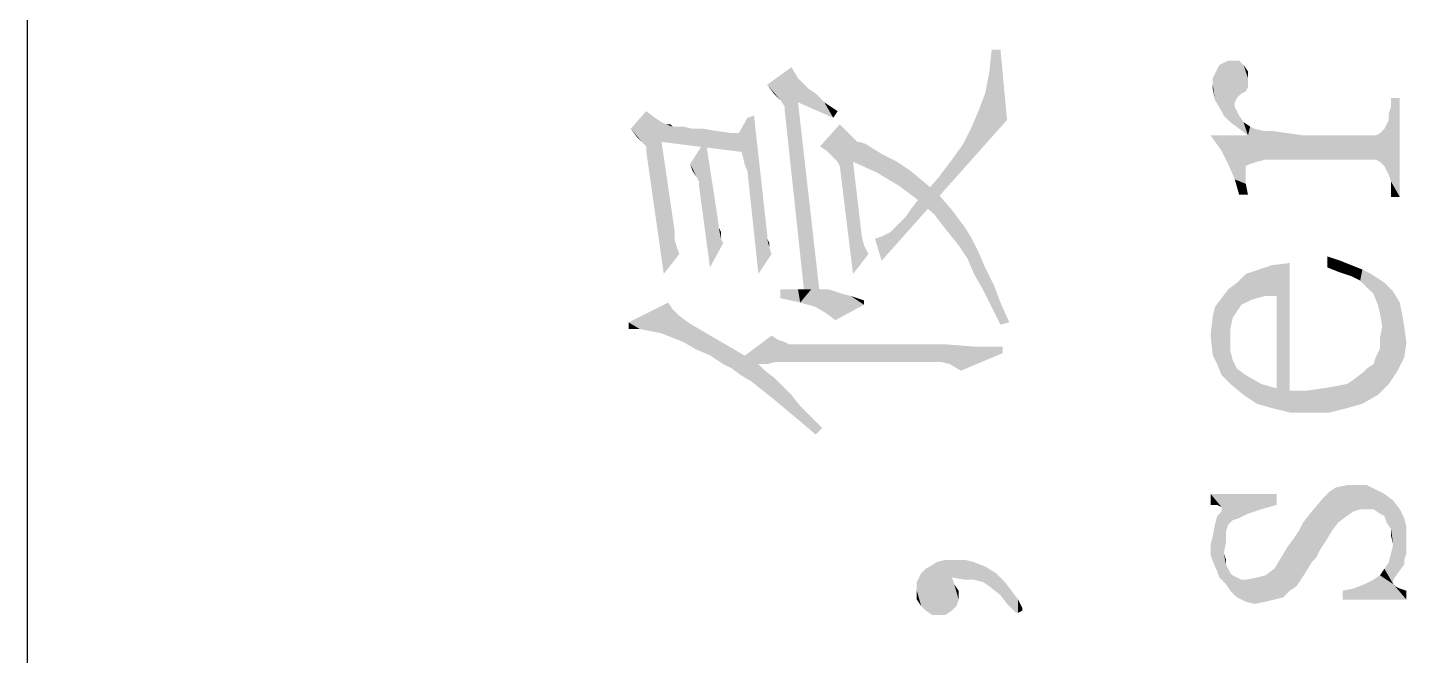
# Model space of a CAD drawing. Header units: millimetres. Extents: x 336 to 634, y 189 to 399.
# Drawn here: x 336.55 to 350.43, y 353.59 to 359.92 of the extents above; entities that cross this region are included whole.
import ezdxf

# ---------------------------------------------------------------- set-up
doc = ezdxf.new("R2010")
doc.units = ezdxf.units.MM

msp = doc.modelspace()

# ---------------------------------------------------------------- linework, layer by layer
at = {"color": 3, "linetype": 'Continuous'}
msp.add_line((336.54993, 189.17685), (336.54993, 399.17685), dxfattribs=at)
for points in [[(346.2356, 359.47439), (346.25776, 359.69596), (346.41286, 358.98693)], [(346.25776, 359.69596), (346.34639, 359.69596), (346.41286, 358.98693)], [(344.13065, 359.18634), (343.99771, 359.34145), (344.24144, 359.51871)], [(344.24144, 359.51871), (344.17497, 359.11987), (344.13065, 359.18634)], [(344.17497, 359.11987), (344.24144, 359.51871), (344.37438, 357.21434)], [(344.30791, 359.16419), (344.24144, 359.51871), (344.30791, 359.40792)], [(344.24144, 359.51871), (344.30791, 359.16419), (344.37438, 357.21434)], [(346.19129, 359.25282), (346.2356, 359.47439), (346.41286, 358.98693)], [(348.50674, 359.45223), (348.52889, 359.49655), (348.57321, 359.07556)], [(348.52889, 359.49655), (348.55105, 359.54086), (348.57321, 359.07556)], [(348.59536, 359.03124), (348.55105, 359.54086), (348.59536, 359.56302)], [(348.59536, 359.03124), (348.57321, 359.07556), (348.55105, 359.54086)], [(348.59536, 359.56302), (348.63968, 359.58518), (348.66184, 358.96477)], [(348.59536, 359.56302), (348.66184, 358.96477), (348.59536, 359.03124)], [(348.66184, 358.96477), (348.63968, 359.58518), (348.66184, 359.58518)], [(348.66184, 358.96477), (348.66184, 359.58518), (348.70615, 359.11987)], [(348.70615, 359.16419), (348.70615, 359.11987), (348.66184, 359.58518)], [(348.72831, 359.2085), (348.70615, 359.16419), (348.66184, 359.58518)], [(348.75047, 359.23066), (348.72831, 359.2085), (348.66184, 359.58518)], [(348.75047, 359.23066), (348.66184, 359.58518), (348.75047, 359.58518)], [(348.75047, 359.58518), (348.77262, 359.25282), (348.75047, 359.23066)], [(348.77262, 359.25282), (348.75047, 359.58518), (348.79478, 359.54086)], [(348.79478, 359.54086), (348.81694, 359.27497), (348.77262, 359.25282)], [(348.8391, 359.31929), (348.81694, 359.27497), (348.79478, 359.54086)], [(348.8391, 359.3636), (348.8391, 359.31929), (348.79478, 359.54086)], [(348.8391, 359.40792), (348.8391, 359.3636), (348.79478, 359.54086)], [(348.8391, 359.40792), (348.79478, 359.54086), (348.8391, 359.47439)], [(344.13065, 359.18634), (344.06418, 359.25282), (343.99771, 359.34145)], [(344.30791, 359.40792), (344.37438, 359.34145), (344.66243, 359.00909)], [(344.30791, 359.40792), (344.66243, 359.00909), (344.30791, 359.16419)], [(344.37438, 359.34145), (344.4187, 359.29713), (344.66243, 359.00909)], [(348.50674, 359.18634), (348.48458, 359.40792), (348.50674, 359.45223)], [(348.48458, 359.34145), (348.48458, 359.40792), (348.50674, 359.18634)], [(348.48458, 359.34145), (348.50674, 359.18634), (348.48458, 359.29713)], [(348.50674, 359.45223), (348.57321, 359.07556), (348.50674, 359.18634)], [(344.4187, 359.29713), (344.48517, 359.25282), (344.66243, 359.00909)], [(344.48517, 359.25282), (344.5738, 359.16419), (344.66243, 359.00909)], [(346.12482, 359.07556), (346.19129, 359.25282), (346.41286, 358.98693)], [(350.27933, 359.11987), (350.27933, 359.2085), (350.36796, 358.21142)], [(350.36796, 358.21142), (350.27933, 359.2085), (350.36796, 359.2085)], [(342.77905, 358.72104), (342.62395, 358.8983), (342.77905, 359.07556)], [(342.77905, 359.07556), (342.86768, 359.00909), (342.95631, 357.43591)], [(342.77905, 358.72104), (342.77905, 359.07556), (342.95631, 357.43591)], [(344.17497, 359.11987), (344.37438, 357.21434), (344.17497, 359.07556)], [(344.37438, 357.21434), (344.30791, 359.16419), (344.52948, 357.21434)], [(344.66243, 359.00909), (344.5738, 359.16419), (344.70674, 359.07556)], [(346.05834, 358.92046), (346.12482, 359.07556), (346.41286, 358.98693)], [(348.70615, 359.11987), (348.75047, 358.8983), (348.66184, 358.96477)], [(348.70615, 359.11987), (348.72831, 359.07556), (348.75047, 358.8983)], [(348.75047, 358.8983), (348.72831, 359.07556), (348.75047, 359.03124)], [(350.27933, 358.36652), (350.25717, 359.0534), (350.27933, 359.11987)], [(350.25717, 358.98693), (350.25717, 359.0534), (350.27933, 358.36652)], [(350.27933, 358.36652), (350.27933, 359.11987), (350.36796, 358.21142)], [(342.93415, 358.76535), (342.86768, 359.00909), (342.93415, 358.96477)], [(342.86768, 359.00909), (342.93415, 358.76535), (342.95631, 357.43591)], [(342.93415, 358.76535), (342.93415, 358.96477), (342.97847, 358.94261)], [(342.97847, 358.94261), (343.82045, 358.65457), (342.93415, 358.76535)], [(342.97847, 358.94261), (343.02278, 358.94261), (343.04494, 358.92046)], [(342.97847, 358.94261), (343.04494, 358.92046), (343.82045, 358.65457)], [(343.04494, 358.92046), (343.08925, 358.92046), (343.82045, 358.65457)], [(343.08925, 358.92046), (343.15573, 358.92046), (343.82045, 358.65457)], [(343.15573, 358.92046), (343.24435, 358.8983), (343.82045, 358.65457)], [(343.73182, 358.69888), (343.6875, 358.80967), (343.79829, 359.00909)], [(343.79829, 359.00909), (343.79829, 358.47731), (343.73182, 358.69888)], [(343.79829, 359.00909), (343.86476, 359.03124), (343.90908, 357.43591)], [(343.79829, 359.00909), (343.90908, 357.43591), (343.79829, 358.47731)], [(343.99771, 357.79043), (343.90908, 357.43591), (343.86476, 359.03124)], [(343.99771, 357.79043), (343.86476, 359.03124), (343.99771, 357.83474)], [(344.59596, 358.67672), (344.52948, 358.72104), (344.7289, 358.94261)], [(344.7289, 358.94261), (344.70674, 358.56594), (344.59596, 358.67672)], [(344.7289, 358.94261), (344.7289, 358.52162), (344.70674, 358.56594)], [(344.7289, 358.94261), (344.79537, 358.87614), (344.86184, 357.43591)], [(344.7289, 358.94261), (344.86184, 357.43591), (344.7289, 358.52162)], [(345.23852, 357.8569), (346.41286, 358.98693), (345.14989, 357.56885)], [(345.23852, 357.8569), (345.26068, 357.87906), (346.41286, 358.98693)], [(345.26068, 357.87906), (345.28283, 357.90122), (346.41286, 358.98693)], [(345.28283, 357.90122), (345.30499, 357.92337), (346.41286, 358.98693)], [(345.30499, 357.92337), (345.34931, 357.96769), (346.41286, 358.98693)], [(345.34931, 357.96769), (345.39362, 358.012), (346.41286, 358.98693)], [(345.39362, 358.012), (345.43794, 358.07847), (346.41286, 358.98693)], [(345.43794, 358.07847), (345.50441, 358.1671), (346.41286, 358.98693)], [(345.50441, 358.1671), (345.57088, 358.23358), (346.41286, 358.98693)], [(345.57088, 358.23358), (345.72598, 358.41084), (346.41286, 358.98693)], [(345.72598, 358.41084), (345.85893, 358.58809), (346.41286, 358.98693)], [(345.85893, 358.58809), (345.96971, 358.7432), (346.41286, 358.98693)], [(345.96971, 358.7432), (346.05834, 358.92046), (346.41286, 358.98693)], [(348.75047, 359.03124), (348.79478, 358.96477), (348.8391, 358.83183)], [(348.75047, 359.03124), (348.8391, 358.83183), (348.75047, 358.8983)], [(348.8391, 358.83183), (348.79478, 358.96477), (348.86125, 358.92046)], [(348.86125, 358.92046), (348.86125, 358.54378), (348.8391, 358.83183)], [(348.86125, 358.92046), (348.90557, 358.8983), (348.92773, 358.56594)], [(348.86125, 358.92046), (348.92773, 358.56594), (348.86125, 358.54378)], [(350.23501, 358.47731), (350.21285, 358.8983), (350.23501, 358.94261)], [(350.25717, 358.43299), (350.23501, 358.94261), (350.25717, 358.98693)], [(350.23501, 358.94261), (350.25717, 358.43299), (350.23501, 358.47731)], [(350.25717, 358.98693), (350.27933, 358.36652), (350.25717, 358.43299)], [(342.73473, 358.76535), (342.69042, 358.80967), (342.62395, 358.8983)], [(342.77905, 358.72104), (342.73473, 358.76535), (342.62395, 358.8983)], [(343.31083, 358.36652), (343.2222, 358.54378), (343.3773, 358.78751)], [(343.24435, 358.8983), (343.35514, 358.8983), (343.82045, 358.65457)], [(343.31083, 358.36652), (343.3773, 358.78751), (343.42161, 357.50238)], [(343.35514, 358.8983), (343.48809, 358.87614), (343.82045, 358.65457)], [(343.51024, 357.90122), (343.42161, 357.50238), (343.3773, 358.78751)], [(343.51024, 357.90122), (343.3773, 358.78751), (343.51024, 357.92337)], [(343.48809, 358.87614), (343.64319, 358.85398), (343.82045, 358.65457)], [(343.82045, 358.65457), (343.64319, 358.85398), (343.82045, 358.85398)], [(344.86184, 358.56594), (344.86184, 357.43591), (344.79537, 358.87614)], [(344.86184, 358.56594), (344.79537, 358.87614), (344.86184, 358.80967)], [(344.86184, 358.80967), (344.90616, 358.76535), (345.10558, 358.45515)], [(344.86184, 358.80967), (345.10558, 358.45515), (344.86184, 358.56594)], [(348.81694, 358.34436), (348.57321, 358.67672), (348.46242, 358.83183)], [(348.81694, 358.45515), (348.81694, 358.34436), (348.46242, 358.83183)], [(348.81694, 358.52162), (348.81694, 358.45515), (348.46242, 358.83183)], [(348.81694, 358.52162), (348.46242, 358.83183), (348.8391, 358.83183)], [(348.8391, 358.83183), (348.86125, 358.54378), (348.81694, 358.52162)], [(348.92773, 358.56594), (348.90557, 358.8983), (348.9942, 358.87614)], [(348.9942, 358.87614), (349.01635, 358.58809), (348.92773, 358.56594)], [(349.01635, 358.58809), (348.9942, 358.87614), (349.08283, 358.87614)], [(349.08283, 358.87614), (350.12422, 358.58809), (349.01635, 358.58809)], [(349.08283, 358.87614), (349.23793, 358.85398), (350.12422, 358.58809)], [(349.23793, 358.85398), (349.39303, 358.83183), (350.12422, 358.58809)], [(349.39303, 358.83183), (349.59245, 358.83183), (350.12422, 358.58809)], [(349.59245, 358.83183), (349.83618, 358.83183), (350.12422, 358.58809)], [(349.83618, 358.83183), (350.07991, 358.83183), (350.12422, 358.58809)], [(350.12422, 358.58809), (350.07991, 358.83183), (350.12422, 358.83183)], [(350.16854, 358.56594), (350.12422, 358.83183), (350.16854, 358.85398)], [(350.12422, 358.83183), (350.16854, 358.56594), (350.12422, 358.58809)], [(350.21285, 358.52162), (350.16854, 358.85398), (350.21285, 358.8983)], [(350.16854, 358.85398), (350.1907, 358.54378), (350.16854, 358.56594)], [(350.21285, 358.52162), (350.1907, 358.54378), (350.16854, 358.85398)], [(350.21285, 358.8983), (350.23501, 358.47731), (350.21285, 358.52162)], [(342.77905, 358.72104), (342.95631, 357.43591), (342.77905, 358.67672)], [(343.06709, 357.76827), (342.95631, 357.43591), (342.93415, 358.76535)], [(343.06709, 357.76827), (342.93415, 358.76535), (343.06709, 357.8569)], [(343.77613, 358.52162), (343.75397, 358.61025), (343.73182, 358.69888)], [(343.79829, 358.47731), (343.77613, 358.52162), (343.73182, 358.69888)], [(344.70674, 358.56594), (344.66243, 358.61025), (344.59596, 358.67672)], [(344.90616, 358.76535), (344.92832, 358.76535), (345.10558, 358.45515)], [(344.92832, 358.76535), (344.99479, 358.7432), (345.10558, 358.45515)], [(344.99479, 358.7432), (345.06126, 358.69888), (345.10558, 358.45515)], [(345.10558, 358.45515), (345.06126, 358.69888), (345.17205, 358.63241)], [(348.81694, 358.34436), (348.63968, 358.54378), (348.57321, 358.67672)], [(343.28867, 358.41084), (343.24435, 358.47731), (343.2222, 358.54378)], [(343.31083, 358.36652), (343.28867, 358.41084), (343.2222, 358.54378)], [(344.86184, 357.43591), (344.86184, 358.56594), (344.95048, 357.81259)], [(345.17205, 358.63241), (345.32715, 358.32221), (345.10558, 358.45515)], [(345.17205, 358.63241), (345.30499, 358.56594), (345.32715, 358.32221)], [(345.32715, 358.32221), (345.30499, 358.56594), (345.43794, 358.47731)], [(348.81694, 358.34436), (348.70615, 358.38868), (348.63968, 358.54378)], [(343.31083, 358.36652), (343.42161, 357.50238), (343.31083, 358.32221)], [(345.43794, 358.47731), (345.50441, 358.18926), (345.32715, 358.32221)], [(345.50441, 358.18926), (345.43794, 358.47731), (345.57088, 358.36652)], [(345.57088, 358.36652), (345.68167, 358.03416), (345.50441, 358.18926)], [(345.68167, 358.03416), (345.57088, 358.36652), (345.72598, 358.23358)], [(348.81694, 358.34436), (348.75047, 358.23358), (348.70615, 358.38868)], [(350.27933, 358.30005), (350.27933, 358.36652), (350.36796, 358.21142)], [(345.72598, 358.23358), (345.74814, 357.94553), (345.68167, 358.03416)], [(345.83677, 357.83474), (345.74814, 357.94553), (345.72598, 358.23358)], [(345.83677, 357.83474), (345.72598, 358.23358), (345.85893, 358.07847)], [(348.81694, 358.34436), (348.8391, 358.23358), (348.75047, 358.23358)], [(350.27933, 358.30005), (350.36796, 358.21142), (350.27933, 358.21142)], [(345.85893, 358.07847), (345.9254, 357.72396), (345.83677, 357.83474)], [(345.9254, 357.72396), (345.85893, 358.07847), (345.9254, 357.98985)], [(345.9254, 357.98985), (345.99187, 357.90122), (346.01403, 357.59101)], [(345.9254, 357.98985), (346.01403, 357.59101), (345.9254, 357.72396)], [(343.42161, 357.50238), (343.51024, 357.90122), (343.5324, 357.79043)], [(343.5324, 357.79043), (343.51024, 357.90122), (343.5324, 357.8569)], [(344.86184, 357.43591), (344.95048, 357.81259), (344.97263, 357.72396)], [(345.14989, 357.56885), (345.08342, 357.79043), (345.14989, 357.81259)], [(345.14989, 357.81259), (345.19421, 357.83474), (345.23852, 357.8569)], [(345.14989, 357.56885), (345.14989, 357.81259), (345.23852, 357.8569)], [(346.01403, 357.59101), (345.99187, 357.90122), (346.05834, 357.79043)], [(343.06709, 357.76827), (343.11141, 357.63533), (342.95631, 357.43591)], [(343.5324, 357.79043), (343.55456, 357.74611), (343.42161, 357.50238)], [(343.90908, 357.43591), (343.99771, 357.79043), (344.01986, 357.7018)], [(344.01986, 357.7018), (344.04202, 357.63533), (343.90908, 357.43591)], [(344.01986, 357.7018), (343.99771, 357.79043), (344.01986, 357.74611)], [(344.97263, 357.72396), (345.01695, 357.63533), (344.86184, 357.43591)], [(346.05834, 357.79043), (346.0805, 357.43591), (346.01403, 357.59101)], [(346.0805, 357.43591), (346.05834, 357.79043), (346.12482, 357.65748)], [(346.12482, 357.65748), (346.16913, 357.28081), (346.0805, 357.43591)], [(346.16913, 357.28081), (346.12482, 357.65748), (346.19129, 357.50238)], [(349.12714, 357.21434), (349.08283, 357.52454), (349.26009, 357.5467)], [(349.26009, 357.5467), (349.26009, 356.26157), (349.12714, 357.21434)], [(349.63676, 357.61317), (349.74755, 357.45807), (349.63676, 357.50238)], [(349.74755, 357.45807), (349.63676, 357.61317), (349.76971, 357.56885)], [(349.76971, 357.56885), (349.88049, 357.41375), (349.74755, 357.45807)], [(349.88049, 357.41375), (349.76971, 357.56885), (349.88049, 357.52454)], [(346.19129, 357.50238), (346.25776, 357.10355), (346.16913, 357.28081)], [(346.25776, 357.10355), (346.19129, 357.50238), (346.27992, 357.32512)], [(348.77262, 357.12571), (348.72831, 357.34728), (348.81694, 357.43591)], [(348.81694, 357.43591), (348.86125, 357.17002), (348.77262, 357.12571)], [(348.92772, 357.19218), (348.81694, 357.43591), (348.94988, 357.48023)], [(348.92772, 357.19218), (348.86125, 357.17002), (348.81694, 357.43591)], [(348.94988, 357.48023), (349.01635, 357.21434), (348.92772, 357.19218)], [(349.01635, 357.21434), (348.94988, 357.48023), (349.08283, 357.52454)], [(349.08283, 357.52454), (349.12714, 357.21434), (349.01635, 357.21434)], [(349.88049, 357.52454), (349.96912, 357.36944), (349.88049, 357.41375)], [(349.96912, 357.36944), (349.88049, 357.52454), (349.99128, 357.48023)], [(349.99128, 357.48023), (350.03559, 357.30297), (349.96912, 357.36944)], [(350.03559, 357.30297), (349.99128, 357.48023), (350.07991, 357.43591)], [(350.07991, 357.43591), (350.10207, 357.23649), (350.03559, 357.30297)], [(350.14638, 357.12571), (350.10207, 357.23649), (350.07991, 357.43591)], [(350.14638, 357.12571), (350.07991, 357.43591), (350.14638, 357.3916)], [(350.14638, 357.3916), (350.16854, 357.03708), (350.14638, 357.12571)], [(350.1907, 356.90413), (350.16854, 357.03708), (350.14638, 357.3916)], [(350.1907, 356.90413), (350.14638, 357.3916), (350.21285, 357.34728)], [(344.13065, 357.28081), (344.30791, 357.28081), (344.33007, 357.14786)], [(344.13065, 357.28081), (344.33007, 357.14786), (344.13065, 357.19218)], [(344.33007, 357.14786), (344.30791, 357.28081), (344.44085, 357.28081)], [(344.44085, 357.28081), (344.48517, 357.10355), (344.33007, 357.14786)], [(344.48517, 357.10355), (344.44085, 357.28081), (344.55164, 357.28081)], [(344.55164, 357.28081), (344.59596, 357.03708), (344.48517, 357.10355)], [(344.59596, 357.03708), (344.55164, 357.28081), (344.61811, 357.28081)], [(344.61811, 357.28081), (344.68458, 356.97061), (344.59596, 357.03708)], [(344.68458, 356.97061), (344.61811, 357.28081), (344.68458, 357.25865)], [(344.68458, 357.25865), (344.75106, 357.23649), (344.97263, 357.12571)], [(344.68458, 357.25865), (344.97263, 357.12571), (344.68458, 356.97061)], [(346.27992, 357.32512), (346.34639, 356.92629), (346.25776, 357.10355)], [(346.34639, 356.92629), (346.27992, 357.32512), (346.34639, 357.14786)], [(348.57321, 357.19218), (348.63968, 357.28081), (348.66184, 356.32804)], [(348.72831, 357.05923), (348.63968, 357.28081), (348.72831, 357.34728)], [(348.66184, 356.6604), (348.66184, 356.32804), (348.63968, 357.28081)], [(348.66184, 356.77119), (348.66184, 356.6604), (348.63968, 357.28081)], [(348.66184, 356.88198), (348.66184, 356.77119), (348.63968, 357.28081)], [(348.68399, 356.99276), (348.66184, 356.88198), (348.63968, 357.28081)], [(348.72831, 357.05923), (348.68399, 356.99276), (348.63968, 357.28081)], [(348.72831, 357.34728), (348.77262, 357.12571), (348.72831, 357.05923)], [(350.1907, 356.90413), (350.21285, 357.34728), (350.25717, 356.32804)], [(350.25717, 356.32804), (350.21285, 357.34728), (350.25717, 357.30297)], [(350.25717, 357.30297), (350.30148, 357.25865), (350.3458, 356.46099)], [(350.25717, 357.30297), (350.3458, 356.46099), (350.25717, 356.32804)], [(350.3458, 356.46099), (350.30148, 357.25865), (350.36796, 357.14786)], [(342.93415, 356.83766), (342.60179, 356.94845), (343.00062, 357.14786)], [(343.00062, 357.14786), (343.04494, 356.79335), (342.93415, 356.83766)], [(343.04494, 356.79335), (343.00062, 357.14786), (343.04494, 357.08139)], [(344.75106, 357.23649), (344.83969, 357.21434), (344.97263, 357.12571)], [(344.97263, 357.12571), (344.83969, 357.21434), (344.97263, 357.17002)], [(346.34639, 357.14786), (346.43502, 356.94845), (346.34639, 356.92629)], [(348.57321, 356.41667), (348.50673, 357.10355), (348.57321, 357.19218)], [(348.57321, 357.19218), (348.66184, 356.32804), (348.57321, 356.41667)], [(349.12714, 356.28373), (349.12714, 357.21434), (349.26009, 356.03999)], [(349.26009, 356.26157), (349.26009, 356.03999), (349.12714, 357.21434)], [(350.36796, 357.14786), (350.41227, 356.59393), (350.3458, 356.46099)], [(350.36796, 357.14786), (350.39011, 357.03708), (350.41227, 356.59393)], [(343.04494, 357.08139), (343.11141, 357.01492), (343.15573, 356.74903)], [(343.04494, 357.08139), (343.15573, 356.74903), (343.04494, 356.79335)], [(343.15573, 356.74903), (343.11141, 357.01492), (343.20004, 356.94845)], [(348.48458, 356.61609), (348.46242, 356.8155), (348.48458, 357.01492)], [(348.48458, 357.01492), (348.50673, 357.10355), (348.52889, 356.52746)], [(348.48458, 357.01492), (348.52889, 356.52746), (348.48458, 356.61609)], [(348.57321, 356.41667), (348.52889, 356.52746), (348.50673, 357.10355)], [(350.41227, 356.59393), (350.39011, 357.03708), (350.41227, 356.90413)], [(342.60179, 356.94845), (342.71258, 356.88198), (342.60179, 356.88198)], [(342.82336, 356.85982), (342.71258, 356.88198), (342.60179, 356.94845)], [(342.93415, 356.83766), (342.82336, 356.85982), (342.60179, 356.94845)], [(343.20004, 356.94845), (343.26651, 356.68256), (343.15573, 356.74903)], [(343.26651, 356.68256), (343.20004, 356.94845), (343.31083, 356.88198)], [(343.31083, 356.88198), (343.42161, 356.61609), (343.26651, 356.68256)], [(343.55456, 356.52746), (343.42161, 356.61609), (343.31083, 356.88198)], [(343.55456, 356.52746), (343.31083, 356.88198), (343.57672, 356.72687)], [(350.16854, 356.79335), (350.1907, 356.90413), (350.25717, 356.32804)], [(350.41227, 356.90413), (350.43443, 356.74903), (350.41227, 356.59393)], [(343.57672, 356.72687), (343.64319, 356.48314), (343.55456, 356.52746)], [(343.73182, 356.41667), (343.64319, 356.48314), (343.57672, 356.72687)], [(343.8426, 356.3502), (343.73182, 356.41667), (343.57672, 356.72687)], [(343.8426, 356.3502), (343.57672, 356.72687), (343.8426, 356.57177)], [(343.99771, 356.52746), (343.6875, 356.54961), (344.04202, 356.8155)], [(344.04202, 356.8155), (344.08634, 356.54961), (343.99771, 356.52746)], [(344.08634, 356.54961), (344.04202, 356.8155), (344.10849, 356.77119)], [(344.10849, 356.77119), (344.15281, 356.54961), (344.08634, 356.54961)], [(344.17497, 356.54961), (344.15281, 356.54961), (344.10849, 356.77119)], [(344.17497, 356.54961), (344.10849, 356.77119), (344.17497, 356.74903)], [(344.17497, 356.74903), (344.21928, 356.72687), (344.24144, 356.54961)], [(344.17497, 356.74903), (344.24144, 356.54961), (344.17497, 356.54961)], [(344.24144, 356.54961), (344.21928, 356.72687), (344.26359, 356.72687)], [(344.26359, 356.72687), (344.30791, 356.54961), (344.24144, 356.54961)], [(344.30791, 356.54961), (344.26359, 356.72687), (344.30791, 356.72687)], [(344.30791, 356.72687), (344.35222, 356.72687), (344.39654, 356.54961)], [(344.30791, 356.72687), (344.39654, 356.54961), (344.30791, 356.54961)], [(344.39654, 356.54961), (344.35222, 356.72687), (344.4187, 356.72687)], [(344.4187, 356.72687), (344.50733, 356.54961), (344.39654, 356.54961)], [(344.50733, 356.54961), (344.4187, 356.72687), (344.52948, 356.72687)], [(344.52948, 356.72687), (344.64027, 356.54961), (344.50733, 356.54961)], [(344.64027, 356.54961), (344.52948, 356.72687), (344.64027, 356.72687)], [(344.64027, 356.72687), (344.77321, 356.72687), (344.79537, 356.54961)], [(344.64027, 356.72687), (344.79537, 356.54961), (344.64027, 356.54961)], [(344.79537, 356.54961), (344.77321, 356.72687), (344.92832, 356.72687)], [(344.92832, 356.72687), (344.95048, 356.54961), (344.79537, 356.54961)], [(344.95048, 356.54961), (344.92832, 356.72687), (345.08342, 356.72687)], [(345.08342, 356.72687), (345.12773, 356.54961), (344.95048, 356.54961)], [(345.26068, 356.54961), (345.12773, 356.54961), (345.08342, 356.72687)], [(345.39362, 356.54961), (345.26068, 356.54961), (345.08342, 356.72687)], [(345.39362, 356.54961), (345.08342, 356.72687), (345.43794, 356.72687)], [(345.43794, 356.72687), (345.50441, 356.54961), (345.39362, 356.54961)], [(345.59304, 356.54961), (345.50441, 356.54961), (345.43794, 356.72687)], [(345.65951, 356.54961), (345.59304, 356.54961), (345.43794, 356.72687)], [(345.72598, 356.54961), (345.65951, 356.54961), (345.43794, 356.72687)], [(345.74814, 356.54961), (345.72598, 356.54961), (345.43794, 356.72687)], [(345.74814, 356.54961), (345.43794, 356.72687), (345.79245, 356.72687)], [(345.79245, 356.72687), (345.83677, 356.52746), (345.74814, 356.54961)], [(345.94756, 356.46099), (345.83677, 356.52746), (345.79245, 356.72687)], [(345.94756, 356.46099), (345.79245, 356.72687), (346.0805, 356.70472)], [(346.0805, 356.70472), (346.36855, 356.63824), (345.94756, 356.46099)], [(346.36855, 356.63824), (346.0805, 356.70472), (346.36855, 356.70472)], [(350.16854, 356.68256), (350.16854, 356.79335), (350.25717, 356.32804)], [(343.8426, 356.57177), (343.90908, 356.52746), (343.95339, 356.26157)], [(343.8426, 356.57177), (343.95339, 356.26157), (343.8426, 356.3502)], [(348.66184, 356.32804), (348.66184, 356.6604), (348.68399, 356.57177)], [(348.68399, 356.57177), (348.79478, 356.21725), (348.66184, 356.32804)], [(348.68399, 356.57177), (348.72831, 356.48314), (348.79478, 356.21725)], [(350.10207, 356.52746), (350.12422, 356.59393), (350.14638, 356.21725)], [(350.14638, 356.21725), (350.12422, 356.59393), (350.16854, 356.68256)], [(350.16854, 356.68256), (350.25717, 356.32804), (350.14638, 356.21725)], [(343.88692, 356.52746), (343.73182, 356.5053), (343.6875, 356.54961)], [(343.99771, 356.52746), (343.88692, 356.52746), (343.6875, 356.54961)], [(343.95339, 356.26157), (343.90908, 356.52746), (343.97555, 356.46099)], [(343.97555, 356.46099), (344.06418, 356.17294), (343.95339, 356.26157)], [(344.06418, 356.17294), (343.97555, 356.46099), (344.06418, 356.39451)], [(348.79478, 356.21725), (348.72831, 356.48314), (348.81694, 356.41667)], [(348.81694, 356.41667), (348.92772, 356.12862), (348.79478, 356.21725)], [(348.92772, 356.12862), (348.81694, 356.41667), (348.97204, 356.32804)], [(349.99128, 356.12862), (349.90265, 356.37236), (349.99128, 356.43883)], [(349.99128, 356.43883), (350.03559, 356.48314), (350.14638, 356.21725)], [(349.99128, 356.43883), (350.14638, 356.21725), (349.99128, 356.12862)], [(350.03559, 356.48314), (350.10207, 356.52746), (350.14638, 356.21725)], [(344.06418, 356.39451), (344.15281, 356.30588), (344.19712, 356.06215)], [(344.06418, 356.39451), (344.19712, 356.06215), (344.06418, 356.17294)], [(344.19712, 356.06215), (344.15281, 356.30588), (344.24144, 356.21725)], [(348.97204, 356.32804), (349.08283, 356.08431), (348.92772, 356.12862)], [(349.08283, 356.08431), (348.97204, 356.32804), (349.12714, 356.28373)], [(349.12714, 356.28373), (349.26009, 356.03999), (349.08283, 356.08431)], [(349.4595, 356.03999), (349.43735, 356.26157), (349.59245, 356.28373)], [(349.59245, 356.28373), (349.65892, 356.03999), (349.4595, 356.03999)], [(349.65892, 356.03999), (349.59245, 356.28373), (349.72539, 356.30588)], [(349.72539, 356.30588), (349.83618, 356.08431), (349.65892, 356.03999)], [(349.83618, 356.08431), (349.72539, 356.30588), (349.83618, 356.32804)], [(349.83618, 356.32804), (349.90265, 356.37236), (349.99128, 356.12862)], [(349.83618, 356.32804), (349.99128, 356.12862), (349.83618, 356.08431)], [(344.24144, 356.21725), (344.33007, 355.95137), (344.19712, 356.06215)], [(344.33007, 355.95137), (344.24144, 356.21725), (344.33007, 356.10647)], [(349.26009, 356.26157), (349.43735, 356.26157), (349.4595, 356.03999)], [(349.26009, 356.26157), (349.4595, 356.03999), (349.26009, 356.03999)], [(344.33007, 356.10647), (344.44085, 355.99568), (344.48517, 355.81842)], [(344.33007, 356.10647), (344.48517, 355.81842), (344.33007, 355.95137)], [(344.48517, 355.81842), (344.44085, 355.99568), (344.55164, 355.88489)], [(349.83618, 354.9986), (349.72539, 355.28664), (349.83618, 355.3088)], [(349.83618, 355.3088), (349.90265, 355.04291), (349.83618, 354.9986)], [(349.90265, 355.04291), (349.83618, 355.3088), (349.92481, 355.3088)], [(349.92481, 355.3088), (349.96912, 355.06507), (349.90265, 355.04291)], [(350.03559, 355.06507), (349.96912, 355.06507), (349.92481, 355.3088)], [(350.03559, 355.06507), (349.92481, 355.3088), (350.03559, 355.3088)], [(350.03559, 355.3088), (350.10207, 355.06507), (350.03559, 355.06507)], [(350.10207, 355.06507), (350.03559, 355.3088), (350.12422, 355.26449)], [(348.46242, 355.22017), (348.52889, 355.10938), (348.46242, 355.10938)], [(348.57321, 355.08723), (348.52889, 355.10938), (348.46242, 355.22017)], [(348.75047, 354.97644), (348.57321, 355.08723), (348.46242, 355.22017)], [(348.8391, 355.02075), (348.75047, 354.97644), (348.46242, 355.22017)], [(348.97204, 355.06507), (348.8391, 355.02075), (348.46242, 355.22017)], [(349.12714, 355.10938), (348.97204, 355.06507), (348.46242, 355.22017)], [(349.12714, 355.10938), (348.46242, 355.22017), (349.12714, 355.22017)], [(349.57029, 354.66624), (349.48166, 355.04291), (349.59245, 355.17586)], [(349.59245, 355.17586), (349.6146, 354.73271), (349.57029, 354.66624)], [(349.6146, 354.73271), (349.59245, 355.17586), (349.65892, 355.24233)], [(349.65892, 355.24233), (349.68108, 354.8435), (349.6146, 354.73271)], [(349.68108, 354.8435), (349.65892, 355.24233), (349.72539, 355.28664)], [(349.72539, 355.28664), (349.74755, 354.93213), (349.68108, 354.8435)], [(349.83618, 354.9986), (349.74755, 354.93213), (349.72539, 355.28664)], [(350.12422, 355.26449), (350.16854, 355.02075), (350.10207, 355.06507)], [(350.21285, 354.9986), (350.16854, 355.02075), (350.12422, 355.26449)], [(350.21285, 354.9986), (350.12422, 355.26449), (350.21285, 355.22017)], [(350.21285, 355.22017), (350.23501, 354.93213), (350.21285, 354.9986)], [(350.27933, 354.86565), (350.23501, 354.93213), (350.21285, 355.22017)], [(350.27933, 354.86565), (350.21285, 355.22017), (350.30148, 355.1537)], [(348.55105, 354.37819), (348.52889, 354.9986), (348.57321, 355.04291)], [(348.55105, 354.37819), (348.57321, 355.04291), (348.59536, 354.62192)], [(348.57321, 355.06507), (348.57321, 355.08723), (348.59536, 354.62192)], [(348.61752, 354.73271), (348.59536, 354.62192), (348.57321, 355.08723)], [(348.61752, 354.8435), (348.61752, 354.73271), (348.57321, 355.08723)], [(348.63968, 354.90997), (348.61752, 354.8435), (348.57321, 355.08723)], [(348.68399, 354.95428), (348.63968, 354.90997), (348.57321, 355.08723)], [(348.75047, 354.97644), (348.68399, 354.95428), (348.57321, 355.08723)], [(348.57321, 355.04291), (348.57321, 355.06507), (348.59536, 354.62192)], [(349.48166, 354.53329), (349.39303, 354.93213), (349.48166, 355.04291)], [(349.48166, 355.04291), (349.52597, 354.57761), (349.48166, 354.53329)], [(349.57029, 354.66624), (349.52597, 354.57761), (349.48166, 355.04291)], [(350.30148, 355.1537), (350.30148, 354.71055), (350.27933, 354.86565)], [(350.30148, 355.1537), (350.36796, 355.06507), (350.41227, 354.51113)], [(350.30148, 354.71055), (350.30148, 355.1537), (350.41227, 354.51113)], [(350.41227, 354.55545), (350.41227, 354.51113), (350.36796, 355.06507)], [(350.41227, 354.55545), (350.36796, 355.06507), (350.41227, 354.97644)], [(348.50673, 354.48898), (348.48458, 354.79918), (348.50673, 354.90997)], [(348.52889, 354.44466), (348.50673, 354.90997), (348.52889, 354.9986)], [(348.50673, 354.90997), (348.52889, 354.44466), (348.50673, 354.48898)], [(348.52889, 354.9986), (348.55105, 354.37819), (348.52889, 354.44466)], [(349.34872, 354.8435), (349.39303, 354.93213), (349.41519, 354.42251)], [(349.48166, 354.53329), (349.41519, 354.42251), (349.39303, 354.93213)], [(350.41227, 354.97644), (350.43443, 354.62192), (350.41227, 354.55545)], [(350.43443, 354.71055), (350.43443, 354.62192), (350.41227, 354.97644)], [(350.43443, 354.79918), (350.43443, 354.71055), (350.41227, 354.97644)], [(350.43443, 354.79918), (350.41227, 354.97644), (350.43443, 354.88781)], [(348.46242, 354.71055), (348.48458, 354.79918), (348.50673, 354.48898)], [(349.26009, 354.24525), (349.23793, 354.68839), (349.3044, 354.77702)], [(349.3044, 354.77702), (349.32656, 354.28956), (349.26009, 354.24525)], [(349.32656, 354.28956), (349.3044, 354.77702), (349.34872, 354.8435)], [(349.34872, 354.8435), (349.41519, 354.42251), (349.32656, 354.28956)], [(350.27933, 354.86565), (350.30148, 354.71055), (350.27933, 354.79918)], [(348.46242, 354.71055), (348.50673, 354.48898), (348.46242, 354.59976)], [(348.59536, 354.62192), (348.61752, 354.31172), (348.55105, 354.37819)], [(348.61752, 354.51113), (348.61752, 354.31172), (348.59536, 354.62192)], [(348.61752, 354.51113), (348.59536, 354.62192), (348.61752, 354.55545)], [(349.19361, 354.17877), (349.17146, 354.57761), (349.23793, 354.68839)], [(349.23793, 354.68839), (349.26009, 354.24525), (349.19361, 354.17877)], [(350.25717, 354.53329), (350.27933, 354.62192), (350.30148, 354.31172)], [(350.30148, 354.35603), (350.27933, 354.62192), (350.30148, 354.71055)], [(350.30148, 354.35603), (350.30148, 354.31172), (350.27933, 354.62192)], [(350.30148, 354.71055), (350.41227, 354.51113), (350.30148, 354.35603)], [(345.59304, 354.46682), (345.63735, 354.48898), (345.65951, 354.00151)], [(345.65951, 354.00151), (345.63735, 354.48898), (345.70383, 354.53329)], [(345.70383, 354.53329), (345.72598, 354.00151), (345.65951, 354.00151)], [(345.79245, 354.00151), (345.70383, 354.53329), (345.79245, 354.55545)], [(345.79245, 354.00151), (345.72598, 354.00151), (345.70383, 354.53329)], [(345.79245, 354.55545), (345.85893, 354.04583), (345.79245, 354.00151)], [(345.85893, 354.37819), (345.85893, 354.04583), (345.79245, 354.55545)], [(345.85893, 354.37819), (345.79245, 354.55545), (345.88108, 354.55545)], [(345.88108, 354.55545), (345.99187, 354.35603), (345.85893, 354.37819)], [(345.99187, 354.35603), (345.88108, 354.55545), (345.99187, 354.55545)], [(345.99187, 354.55545), (346.0805, 354.35603), (345.99187, 354.35603)], [(346.0805, 354.35603), (345.99187, 354.55545), (346.0805, 354.53329)], [(346.0805, 354.53329), (346.16913, 354.33388), (346.0805, 354.35603)], [(346.16913, 354.33388), (346.0805, 354.53329), (346.19129, 354.48898)], [(346.19129, 354.48898), (346.2356, 354.28956), (346.16913, 354.33388)], [(346.2356, 354.28956), (346.19129, 354.48898), (346.30207, 354.42251)], [(348.61752, 354.51113), (348.63968, 354.46682), (348.66184, 354.24525)], [(348.61752, 354.51113), (348.66184, 354.24525), (348.61752, 354.31172)], [(349.10498, 354.46682), (349.17146, 354.57761), (349.19361, 354.17877)], [(350.21285, 354.46682), (350.25717, 354.53329), (350.30148, 354.31172)], [(345.50441, 354.33388), (345.52657, 354.37819), (345.54872, 354.09014)], [(345.50441, 354.24525), (345.50441, 354.33388), (345.54872, 354.09014)], [(345.54872, 354.09014), (345.52657, 354.37819), (345.54872, 354.42251)], [(345.59304, 354.04583), (345.54872, 354.42251), (345.59304, 354.46682)], [(345.54872, 354.42251), (345.59304, 354.04583), (345.54872, 354.09014)], [(345.59304, 354.46682), (345.65951, 354.00151), (345.59304, 354.04583)], [(345.85893, 354.37819), (345.88108, 354.31172), (345.90324, 354.09014)], [(345.85893, 354.37819), (345.90324, 354.09014), (345.85893, 354.04583)], [(346.30207, 354.42251), (346.34639, 354.20093), (346.2356, 354.28956)], [(346.34639, 354.20093), (346.30207, 354.42251), (346.3907, 354.33388)], [(346.3907, 354.33388), (346.41286, 354.1123), (346.34639, 354.20093)], [(346.45718, 354.06799), (346.41286, 354.1123), (346.3907, 354.33388)], [(346.45718, 354.06799), (346.3907, 354.33388), (346.45718, 354.24525)], [(348.66184, 354.24525), (348.63968, 354.46682), (348.66184, 354.42251)], [(348.66184, 354.42251), (348.68399, 354.40035), (348.72831, 354.17877)], [(348.66184, 354.42251), (348.72831, 354.17877), (348.66184, 354.24525)], [(348.72831, 354.17877), (348.68399, 354.40035), (348.72831, 354.37819)], [(348.72831, 354.37819), (348.77262, 354.35603), (348.81694, 354.13446)], [(348.72831, 354.37819), (348.81694, 354.13446), (348.72831, 354.17877)], [(348.81694, 354.13446), (348.77262, 354.35603), (348.81694, 354.35603)], [(348.90557, 354.1123), (348.81694, 354.35603), (348.92773, 354.37819)], [(348.81694, 354.35603), (348.90557, 354.1123), (348.81694, 354.13446)], [(348.92773, 354.37819), (349.01635, 354.13446), (348.90557, 354.1123)], [(349.01635, 354.13446), (348.92773, 354.37819), (349.01635, 354.40035)], [(349.10498, 354.15662), (349.01635, 354.40035), (349.10498, 354.46682)], [(349.01635, 354.40035), (349.10498, 354.15662), (349.01635, 354.13446)], [(349.10498, 354.46682), (349.19361, 354.17877), (349.10498, 354.15662)], [(350.01344, 354.31172), (350.10207, 354.35603), (350.43443, 354.15662)], [(350.10207, 354.35603), (350.16854, 354.40035), (350.43443, 354.15662)], [(350.16854, 354.40035), (350.21285, 354.46682), (350.30148, 354.31172)], [(350.16854, 354.40035), (350.30148, 354.31172), (350.43443, 354.15662)], [(345.50441, 354.24525), (345.54872, 354.09014), (345.50441, 354.15662)], [(345.9254, 354.15662), (345.90324, 354.09014), (345.88108, 354.31172)], [(345.9254, 354.20093), (345.9254, 354.15662), (345.88108, 354.31172)], [(345.9254, 354.20093), (345.88108, 354.31172), (345.9254, 354.24525)], [(346.45718, 354.24525), (346.47933, 354.04583), (346.45718, 354.06799)], [(346.50149, 354.02367), (346.47933, 354.04583), (346.45718, 354.24525)], [(346.52365, 354.02367), (346.50149, 354.02367), (346.45718, 354.24525)], [(346.52365, 354.02367), (346.45718, 354.24525), (346.52365, 354.15662)], [(349.79186, 354.24525), (349.90265, 354.2674), (350.43443, 354.15662)], [(349.79186, 354.24525), (350.43443, 354.15662), (349.79186, 354.15662)], [(349.90265, 354.2674), (350.01344, 354.31172), (350.43443, 354.15662)], [(350.30148, 354.31172), (350.32364, 354.28956), (350.43443, 354.15662)], [(350.32364, 354.28956), (350.36796, 354.2674), (350.43443, 354.15662)], [(350.43443, 354.15662), (350.36796, 354.2674), (350.43443, 354.24525)], [(346.52365, 354.15662), (346.54581, 354.1123), (346.56796, 354.04583)], [(346.52365, 354.15662), (346.56796, 354.04583), (346.52365, 354.02367)], [(346.56796, 354.04583), (346.54581, 354.1123), (346.56796, 354.06799)]]:
    msp.add_solid(points, dxfattribs=at)

doc.saveas('drawing.dxf')
